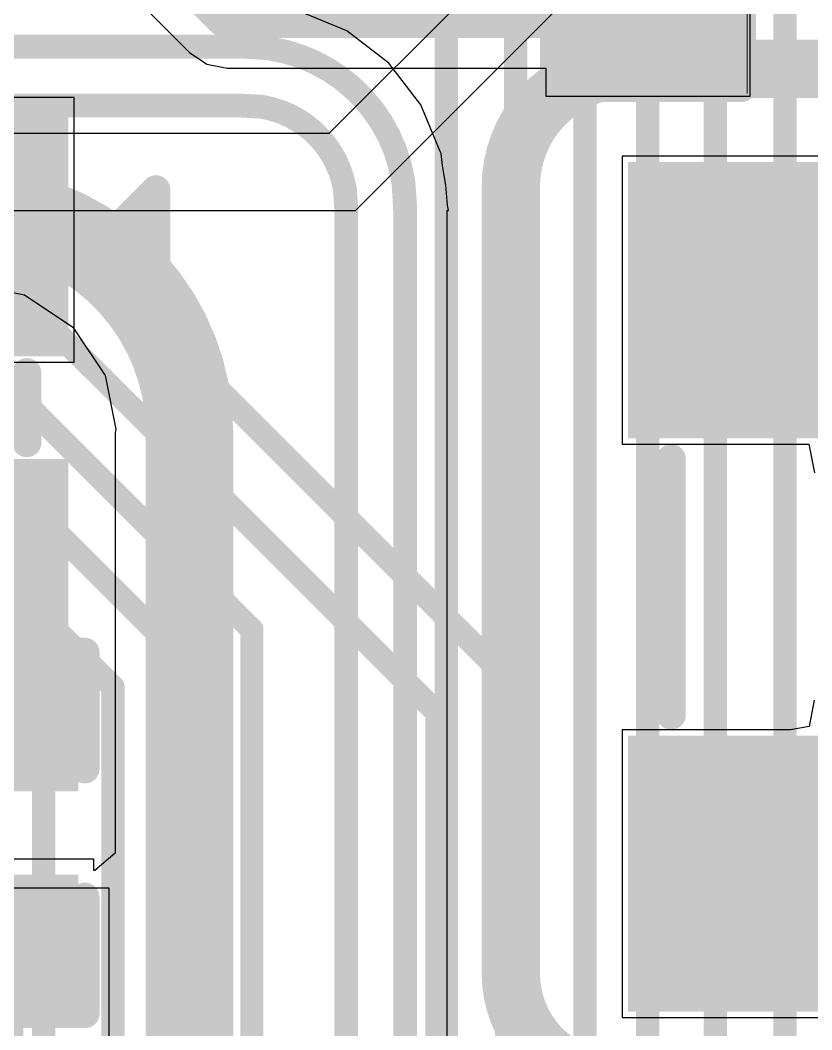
# Model space of a CAD drawing. Header units: inches. Extents: x -6 to 284, y -12 to 154.
# Drawn here: x 28.741 to 32.189, y 0.458 to 4.859 of the extents above; entities that cross this region are included whole.
import ezdxf

# ---------------------------------------------------------------- set-up
doc = ezdxf.new("R2010")
doc.units = ezdxf.units.IN
for name, color, linetype in [('Bottom Layer', 5, 'Continuous'), ('Bottom Overlay', 54, 'Continuous'), ('Bottom Paste', 16, 'Continuous'), ('Bottom Solder', 6, 'Continuous'), ('PWR-1', 156, 'Continuous'), ('Signal L1', 76, 'Continuous'), ('Signal L2', 6, 'Continuous'), ('Top Layer', 1, 'Continuous'), ('Top Overlay', 2, 'Continuous'), ('Top Paste', 8, 'Continuous'), ('Top Solder', 216, 'Continuous')]:
    doc.layers.add(name, color=color, linetype=linetype)

# ---------------------------------------------------------------- blocks, each defined once
blk = doc.blocks.new('SMD2520_4P_13')
at = {"layer": 'Top Layer'}
for points in [[(-1.425, 1.225), (-0.425, 1.225), (-0.425, 0.325), (-1.425, 0.325)], [(0.425, 1.225), (1.425, 1.225), (1.425, 0.325), (0.425, 0.325)], [(-1.425, -0.325), (-0.425, -0.325), (-0.425, -1.225), (-1.425, -1.225)], [(0.425, -0.325), (1.425, -0.325), (1.425, -1.225), (0.425, -1.225)]]:
    blk.add_hatch(color=1, dxfattribs=at).paths.add_polyline_path(points)
at = {"layer": 'Top Paste'}
for points in [[(-1.425, 1.225), (-0.425, 1.225), (-0.425, 0.325), (-1.425, 0.325)], [(0.425, 1.225), (1.425, 1.225), (1.425, 0.325), (0.425, 0.325)], [(-1.425, -0.325), (-0.425, -0.325), (-0.425, -1.225), (-1.425, -1.225)], [(0.425, -0.325), (1.425, -0.325), (1.425, -1.225), (0.425, -1.225)]]:
    blk.add_hatch(color=8, dxfattribs=at).paths.add_polyline_path(points)
at = {"layer": 'Top Solder'}
for points in [[(-1.5266, 1.3266), (-0.3234, 1.3266), (-0.3234, 0.2234), (-1.5266, 0.2234)], [(0.3234, 1.3266), (1.5266, 1.3266), (1.5266, 0.2234), (0.3234, 0.2234)], [(-1.5266, -0.2234), (-0.3234, -0.2234), (-0.3234, -1.3266), (-1.5266, -1.3266)], [(0.3234, -0.2234), (1.5266, -0.2234), (1.5266, -1.3266), (0.3234, -1.3266)]]:
    blk.add_hatch(color=216, dxfattribs=at).paths.add_polyline_path(points)
at = {"layer": 'Top Overlay'}
for points in [[(0.2032, 1.0922, 0.127, 0.127, 0), (-0.2286, 1.0922, 0.127, 0.127, 0)], [(-1.3462, -0.1524, 0.127, 0.127, 0), (-1.3462, 0.1524, 0.127, 0.127, 0)], [(1.3462, 0.1524, 0.127, 0.127, 0), (1.3462, -0.1524, 0.127, 0.127, 0)], [(0.2032, -1.0922, 0.127, 0.127, 0), (-0.2286, -1.0922, 0.127, 0.127, 0)]]:
    blk.add_lwpolyline(points, format="xyseb", dxfattribs=at)
for points in [[(-0.2604, 1.0922, 0.0635, 0.0635, 1), (-0.1969, 1.0922, 0.0635, 0.0635, 1)], [(0.1714, 1.0922, 0.0635, 0.0635, 1), (0.2349, 1.0922, 0.0635, 0.0635, 1)], [(-1.378, 0.1524, 0.0635, 0.0635, 1), (-1.3145, 0.1524, 0.0635, 0.0635, 1)], [(1.3144, 0.1524, 0.0635, 0.0635, 1), (1.3779, 0.1524, 0.0635, 0.0635, 1)], [(-1.378, -0.1524, 0.0635, 0.0635, 1), (-1.3145, -0.1524, 0.0635, 0.0635, 1)], [(1.3144, -0.1524, 0.0635, 0.0635, 1), (1.3779, -0.1524, 0.0635, 0.0635, 1)], [(-0.2604, -1.0922, 0.0635, 0.0635, 1), (-0.1969, -1.0922, 0.0635, 0.0635, 1)], [(0.1714, -1.0922, 0.0635, 0.0635, 1), (0.2349, -1.0922, 0.0635, 0.0635, 1)]]:
    blk.add_lwpolyline(points, format="xyseb", close=True, dxfattribs=at)
blk = doc.blocks.new('SMD3215_2P_B_124')
at = {"layer": 'Bottom Layer'}
for points in [[(-1.75, 0.9), (-0.75, 0.9), (-0.75, -0.9), (-1.75, -0.9)], [(0.75, 0.9), (1.75, 0.9), (1.75, -0.9), (0.75, -0.9)]]:
    blk.add_hatch(color=5, dxfattribs=at).paths.add_polyline_path(points)
at = {"layer": 'Bottom Paste'}
for points in [[(-1.75, 0.9), (-0.75, 0.9), (-0.75, -0.9), (-1.75, -0.9)], [(0.75, 0.9), (1.75, 0.9), (1.75, -0.9), (0.75, -0.9)]]:
    blk.add_hatch(color=16, dxfattribs=at).paths.add_polyline_path(points)
at = {"layer": 'Bottom Solder'}
for points in [[(-1.8516, 1.0016), (-0.6484, 1.0016), (-0.6484, -1.0016), (-1.8516, -1.0016)], [(0.6484, 1.0016), (1.8516, 1.0016), (1.8516, -1.0016), (0.6484, -1.0016)]]:
    blk.add_hatch(color=6, dxfattribs=at).paths.add_polyline_path(points)
at = {"layer": 'Bottom Overlay'}
for points in [[(-0.5588, 0.8128, 0.127, 0.127, 0), (0.5588, 0.8128, 0.127, 0.127, 0)], [(-0.5588, -0.8128, 0.127, 0.127, 0), (0.5588, -0.8128, 0.127, 0.127, 0)]]:
    blk.add_lwpolyline(points, format="xyseb", dxfattribs=at)
for points in [[(-0.5905, 0.8128, 0.0635, 0.0635, 1), (-0.5271, 0.8128, 0.0635, 0.0635, 1)], [(0.5271, 0.8128, 0.0635, 0.0635, 1), (0.5905, 0.8128, 0.0635, 0.0635, 1)], [(-0.5905, -0.8128, 0.0635, 0.0635, 1), (-0.5271, -0.8128, 0.0635, 0.0635, 1)], [(0.5271, -0.8128, 0.0635, 0.0635, 1), (0.5905, -0.8128, 0.0635, 0.0635, 1)]]:
    blk.add_lwpolyline(points, format="xyseb", close=True, dxfattribs=at)
blk = doc.blocks.new('R___0402_197')
at = {"layer": 'Top Layer'}
for points in [[(-0.6985, -0.3175), (-0.6985, 0.3175), (-0.2413, 0.3175), (-0.2413, -0.3175)], [(0.2413, -0.3175), (0.2413, 0.3175), (0.6985, 0.3175), (0.6985, -0.3175)]]:
    blk.add_hatch(color=1, dxfattribs=at).paths.add_polyline_path(points)
at = {"layer": 'Top Paste'}
for points in [[(-0.6985, -0.3175), (-0.6985, 0.3175), (-0.2413, 0.3175), (-0.2413, -0.3175)], [(0.2413, -0.3175), (0.2413, 0.3175), (0.6985, 0.3175), (0.6985, -0.3175)]]:
    blk.add_hatch(color=8, dxfattribs=at).paths.add_polyline_path(points)
at = {"layer": 'Top Solder'}
for points in [[(-0.7535, -0.3725), (-0.7535, 0.3725), (-0.1863, 0.3725), (-0.1863, -0.3725)], [(0.1863, -0.3725), (0.1863, 0.3725), (0.7535, 0.3725), (0.7535, -0.3725)]]:
    blk.add_hatch(color=216, dxfattribs=at).paths.add_polyline_path(points)
at = {"layer": 'Top Overlay'}
for points in [[(-0.7874, 0.4064, 0.127, 0.127, 0), (0.7874, 0.4064, 0.127, 0.127, 0)], [(-0.7874, 0.4064, 0.127, 0.127, 0), (-0.7874, -0.4064, 0.127, 0.127, 0)], [(0.7874, 0.4064, 0.127, 0.127, 0), (0.7874, -0.4064, 0.127, 0.127, 0)], [(-0.7874, -0.4064, 0.127, 0.127, 0), (0.7874, -0.4064, 0.127, 0.127, 0)], [(-0.8128, -0.4318, 0.00323, 0.00323, 0), (0.8128, -0.4318, 0.00323, 0.00323, 0)]]:
    blk.add_lwpolyline(points, format="xyseb", dxfattribs=at)
for points in [[(-0.8191, 0.4064, 0.0635, 0.0635, 1), (-0.7556, 0.4064, 0.0635, 0.0635, 1)], [(-0.8191, 0.4064, 0.0635, 0.0635, 1), (-0.7556, 0.4064, 0.0635, 0.0635, 1)], [(0.7556, 0.4064, 0.0635, 0.0635, 1), (0.8191, 0.4064, 0.0635, 0.0635, 1)], [(0.7556, 0.4064, 0.0635, 0.0635, 1), (0.8191, 0.4064, 0.0635, 0.0635, 1)], [(-0.8191, -0.4064, 0.0635, 0.0635, 1), (-0.7556, -0.4064, 0.0635, 0.0635, 1)], [(-0.8191, -0.4064, 0.0635, 0.0635, 1), (-0.7556, -0.4064, 0.0635, 0.0635, 1)], [(0.7556, -0.4064, 0.0635, 0.0635, 1), (0.8191, -0.4064, 0.0635, 0.0635, 1)], [(0.7556, -0.4064, 0.0635, 0.0635, 1), (0.8191, -0.4064, 0.0635, 0.0635, 1)], [(-0.8136, -0.4318, 0.00161, 0.00161, 1), (-0.812, -0.4318, 0.00161, 0.00161, 1)], [(0.812, -0.4318, 0.00161, 0.00161, 1), (0.8136, -0.4318, 0.00161, 0.00161, 1)]]:
    blk.add_lwpolyline(points, format="xyseb", close=True, dxfattribs=at)
blk = doc.blocks.new('C___0402_B_484')
at = {"layer": 'Bottom Layer'}
for points in [[(-0.2413, 0.3175), (-0.2413, -0.3175), (-0.6985, -0.3175), (-0.6985, 0.3175)], [(0.6985, 0.3175), (0.6985, -0.3175), (0.2413, -0.3175), (0.2413, 0.3175)]]:
    blk.add_hatch(color=5, dxfattribs=at).paths.add_polyline_path(points)
at = {"layer": 'Bottom Paste'}
for points in [[(-0.2413, 0.3175), (-0.2413, -0.3175), (-0.6985, -0.3175), (-0.6985, 0.3175)], [(0.6985, 0.3175), (0.6985, -0.3175), (0.2413, -0.3175), (0.2413, 0.3175)]]:
    blk.add_hatch(color=16, dxfattribs=at).paths.add_polyline_path(points)
at = {"layer": 'Bottom Solder'}
for points in [[(-0.1813, 0.3775), (-0.1813, -0.3775), (-0.7585, -0.3775), (-0.7585, 0.3775)], [(0.7585, 0.3775), (0.7585, -0.3775), (0.1813, -0.3775), (0.1813, 0.3775)]]:
    blk.add_hatch(color=6, dxfattribs=at).paths.add_polyline_path(points)
at = {"layer": 'Bottom Overlay'}
for points in [[(-0.7874, 0.4064, 0.127, 0.127, 0), (-0.2794, 0.4064, 0.127, 0.127, 0)], [(-0.7874, 0.4064, 0.127, 0.127, 0), (-0.7874, -0.4064, 0.127, 0.127, 0)], [(0.2794, 0.4064, 0.127, 0.127, 0), (0.7874, 0.4064, 0.127, 0.127, 0)], [(0.7874, 0.4064, 0.127, 0.127, 0), (0.7874, -0.4064, 0.127, 0.127, 0)], [(-0.7874, -0.4064, 0.127, 0.127, 0), (-0.2794, -0.4064, 0.127, 0.127, 0)], [(0.2794, -0.4064, 0.127, 0.127, 0), (0.7874, -0.4064, 0.127, 0.127, 0)]]:
    blk.add_lwpolyline(points, format="xyseb", dxfattribs=at)
for points in [[(-0.8191, 0.4064, 0.0635, 0.0635, 1), (-0.7556, 0.4064, 0.0635, 0.0635, 1)], [(-0.8191, 0.4064, 0.0635, 0.0635, 1), (-0.7556, 0.4064, 0.0635, 0.0635, 1)], [(-0.3111, 0.4064, 0.0635, 0.0635, 1), (-0.2477, 0.4064, 0.0635, 0.0635, 1)], [(0.2477, 0.4064, 0.0635, 0.0635, 1), (0.3111, 0.4064, 0.0635, 0.0635, 1)], [(0.7556, 0.4064, 0.0635, 0.0635, 1), (0.8191, 0.4064, 0.0635, 0.0635, 1)], [(0.7556, 0.4064, 0.0635, 0.0635, 1), (0.8191, 0.4064, 0.0635, 0.0635, 1)], [(-0.8191, -0.4064, 0.0635, 0.0635, 1), (-0.7556, -0.4064, 0.0635, 0.0635, 1)], [(-0.8191, -0.4064, 0.0635, 0.0635, 1), (-0.7556, -0.4064, 0.0635, 0.0635, 1)], [(-0.3111, -0.4064, 0.0635, 0.0635, 1), (-0.2477, -0.4064, 0.0635, 0.0635, 1)], [(0.2477, -0.4064, 0.0635, 0.0635, 1), (0.3111, -0.4064, 0.0635, 0.0635, 1)], [(0.7556, -0.4064, 0.0635, 0.0635, 1), (0.8191, -0.4064, 0.0635, 0.0635, 1)], [(0.7556, -0.4064, 0.0635, 0.0635, 1), (0.8191, -0.4064, 0.0635, 0.0635, 1)]]:
    blk.add_lwpolyline(points, format="xyseb", close=True, dxfattribs=at)

msp = doc.modelspace()

# ---------------------------------------------------------------- linework, layer by layer
at = {"layer": 'Bottom Layer'}
for p, q in [((30.1644, 4.8117), (29.9521, 4.8996)), ((30.3466, 4.6718), (30.1644, 4.8117)), ((30.4865, 4.4895), (30.3466, 4.6718)), ((30.5708, 4.2861), (30.4865, 4.4895)), ((30.5745, 4.2772), (30.5708, 4.2861)), ((30.5814, 4.2246), (30.5745, 4.2772)), ((30.5882, 4.1809), (30.5814, 4.2246)), ((33.4167, 4.2653), (31.3627, 4.2653)), ((31.3627, 4.2653), (31.3627, 3.0113)), ((30.5959, 4.1398), (30.5882, 4.1809)), ((30.603, 4.0518), (30.5959, 4.1398)), ((30.6075, 4.0291), (30.603, 4.0518)), ((30.6004, 3.9759), (30.6004, 4.0291)), ((30.6004, 4.0291), (30.6075, 4.0291)), ((30.6004, -0.0047), (30.6004, 3.9759)), ((28.5262, 3.7084), (28.7599, 3.6619)), ((28.7599, 3.6619), (28.9708, 3.521)), ((28.9708, 3.521), (29.1117, 3.31)), ((29.1117, 3.31), (29.1582, 3.0763)), ((29.1582, 3.0763), (29.1552, 3.0612)), ((29.1552, 3.0612), (29.1552, 1.2273)), ((31.3627, 3.0113), (32.1767, 3.0113)), ((32.1767, 3.0113), (32.2016, 2.8859)), ((32.2001, 1.8951), (32.1773, 1.7804)), ((32.0962, 1.7653), (31.3627, 1.7653)), ((31.3627, 1.7653), (31.3627, 0.5113)), ((32.1773, 1.7804), (32.0962, 1.7653)), ((29.0613, 1.2018), (28.1723, 1.2018)), ((29.0613, 1.1531), (29.0613, 1.2018)), ((29.1552, 1.2273), (29.0664, 1.1522)), ((29.0664, 1.1522), (29.0613, 1.1531)), ((29.1281, 1.0748), (24.3647, 1.0748)), ((29.1281, -1.3992), (29.1281, 1.0748)), ((31.3627, 0.5113), (33.4167, 0.5113))]:
    msp.add_line(p, q, dxfattribs=at)
for points in [[(20.1296, 4.743, 0.1041, 0.1041, 0), (29.7036, 4.743, 0.1041, 0.1041, 0)], [(29.7036, 4.743, 0.1041, 0.1041, -0.016099), (29.7268, 4.7423, 0.1041, 0.1041, 0)], [(29.7268, 4.7423, 0.1041, 0.1041, 0), (29.8015, 4.7377, 0.1041, 0.1041, 0)], [(29.8015, 4.7377, 0.1041, 0.1041, -0.025507), (29.838, 4.7336, 0.1041, 0.1041, 0)], [(29.838, 4.7336, 0.1041, 0.1041, -0.318667), (30.4076, 4.1682, 0.1041, 0.1041, 0)], [(30.8784, 4.133, 0.254, 0.254, -0.414214), (31.3915, 4.6462, 0.254, 0.254, 0)], [(31.3915, 4.6462, 0.254, 0.254, 0), (33.2329, 4.6462, 0.254, 0.254, 0)], [(20.1617, 4.4865, 0.1041, 0.1041, 0), (29.7036, 4.4865, 0.1041, 0.1041, 0)], [(29.7036, 4.4865, 0.1041, 0.1041, -0.016868), (29.7106, 4.4862, 0.1041, 0.1041, 0)], [(29.7106, 4.4862, 0.1041, 0.1041, 0), (29.7859, 4.4816, 0.1041, 0.1041, 0)], [(29.7859, 4.4816, 0.1041, 0.1041, -0.024831), (29.7961, 4.4805, 0.1041, 0.1041, 0)], [(29.7961, 4.4805, 0.1041, 0.1041, -0.318644), (30.1549, 4.124, 0.1041, 0.1041, 0)], [(30.8784, 0.7029, 0.254, 0.254, 0), (30.8784, 4.133, 0.254, 0.254, 0)], [(28.5111, 4.0291, 0.381, 0.381, -0.414214), (29.4789, 3.0612, 0.381, 0.381, 0)], [(30.4076, 4.1682, 0.1041, 0.1041, -0.02785), (30.4123, 4.1283, 0.1041, 0.1041, 0)], [(30.1549, 4.124, 0.1041, 0.1041, -0.028549), (30.1563, 4.1122, 0.1041, 0.1041, 0)], [(30.1563, 4.1122, 0.1041, 0.1041, 0), (30.1611, 4.0356, 0.1041, 0.1041, 0)], [(30.4123, 4.1283, 0.1041, 0.1041, 0), (30.4171, 4.0516, 0.1041, 0.1041, 0)], [(30.4171, 4.0516, 0.1041, 0.1041, -0.015637), (30.4179, 4.0291, 0.1041, 0.1041, 0)], [(30.1611, 4.0356, 0.1041, 0.1041, -0.015634), (30.1613, 4.0291, 0.1041, 0.1041, 0)], [(30.1613, 0.1353, 0.1041, 0.1041, 0), (30.1613, 4.0291, 0.1041, 0.1041, 0)], [(30.4179, -0.0047, 0.1041, 0.1041, 0), (30.4179, 4.0291, 0.1041, 0.1041, 0)], [(29.4789, -2.6877, 0.381, 0.381, 0), (29.4789, 3.0612, 0.381, 0.381, 0)], [(28.6283, -0.2024, 0.254, 0.254, 0), (28.6283, 0.8347, 0.254, 0.254, 0)], [(31.3447, 0.2365, 0.254, 0.254, -0.414214), (30.8784, 0.7029, 0.254, 0.254, 0)]]:
    msp.add_lwpolyline(points, format="xyseb", dxfattribs=at)
for points in [[(29.6776, 4.743, 0.0521, 0.0521, 1), (29.7296, 4.743, 0.0521, 0.0521, 1)], [(29.6776, 4.743, 0.0521, 0.0521, 1), (29.7296, 4.743, 0.0521, 0.0521, 1)], [(29.7008, 4.7423, 0.0521, 0.0521, 1), (29.7529, 4.7423, 0.0521, 0.0521, 1)], [(29.7008, 4.7423, 0.0521, 0.0521, 1), (29.7529, 4.7423, 0.0521, 0.0521, 1)], [(29.7754, 4.7377, 0.0521, 0.0521, 1), (29.8275, 4.7377, 0.0521, 0.0521, 1)], [(29.7754, 4.7377, 0.0521, 0.0521, 1), (29.8275, 4.7377, 0.0521, 0.0521, 1)], [(29.812, 4.7336, 0.0521, 0.0521, 1), (29.864, 4.7336, 0.0521, 0.0521, 1)], [(29.812, 4.7336, 0.0521, 0.0521, 1), (29.864, 4.7336, 0.0521, 0.0521, 1)], [(31.328, 4.6462, 0.127, 0.127, 1), (31.455, 4.6462, 0.127, 0.127, 1)], [(31.328, 4.6462, 0.127, 0.127, 1), (31.455, 4.6462, 0.127, 0.127, 1)], [(29.6776, 4.4865, 0.0521, 0.0521, 1), (29.7296, 4.4865, 0.0521, 0.0521, 1)], [(29.6776, 4.4865, 0.0521, 0.0521, 1), (29.7296, 4.4865, 0.0521, 0.0521, 1)], [(29.6846, 4.4862, 0.0521, 0.0521, 1), (29.7367, 4.4862, 0.0521, 0.0521, 1)], [(29.6846, 4.4862, 0.0521, 0.0521, 1), (29.7367, 4.4862, 0.0521, 0.0521, 1)], [(29.7598, 4.4816, 0.0521, 0.0521, 1), (29.8119, 4.4816, 0.0521, 0.0521, 1)], [(29.7598, 4.4816, 0.0521, 0.0521, 1), (29.8119, 4.4816, 0.0521, 0.0521, 1)], [(29.7701, 4.4805, 0.0521, 0.0521, 1), (29.8222, 4.4805, 0.0521, 0.0521, 1)], [(29.7701, 4.4805, 0.0521, 0.0521, 1), (29.8222, 4.4805, 0.0521, 0.0521, 1)], [(30.8149, 4.133, 0.127, 0.127, 1), (30.9419, 4.133, 0.127, 0.127, 1)], [(30.8149, 4.133, 0.127, 0.127, 1), (30.9419, 4.133, 0.127, 0.127, 1)], [(30.3816, 4.1682, 0.0521, 0.0521, 1), (30.4336, 4.1682, 0.0521, 0.0521, 1)], [(30.3816, 4.1682, 0.0521, 0.0521, 1), (30.4336, 4.1682, 0.0521, 0.0521, 1)], [(30.1289, 4.124, 0.0521, 0.0521, 1), (30.1809, 4.124, 0.0521, 0.0521, 1)], [(30.1289, 4.124, 0.0521, 0.0521, 1), (30.1809, 4.124, 0.0521, 0.0521, 1)], [(30.1303, 4.1122, 0.0521, 0.0521, 1), (30.1823, 4.1122, 0.0521, 0.0521, 1)], [(30.1303, 4.1122, 0.0521, 0.0521, 1), (30.1823, 4.1122, 0.0521, 0.0521, 1)], [(30.3863, 4.1283, 0.0521, 0.0521, 1), (30.4384, 4.1283, 0.0521, 0.0521, 1)], [(30.3863, 4.1283, 0.0521, 0.0521, 1), (30.4384, 4.1283, 0.0521, 0.0521, 1)], [(30.3911, 4.0516, 0.0521, 0.0521, 1), (30.4432, 4.0516, 0.0521, 0.0521, 1)], [(30.3911, 4.0516, 0.0521, 0.0521, 1), (30.4432, 4.0516, 0.0521, 0.0521, 1)], [(30.1351, 4.0356, 0.0521, 0.0521, 1), (30.1871, 4.0356, 0.0521, 0.0521, 1)], [(30.1351, 4.0356, 0.0521, 0.0521, 1), (30.1871, 4.0356, 0.0521, 0.0521, 1)], [(30.1353, 4.0291, 0.0521, 0.0521, 1), (30.1873, 4.0291, 0.0521, 0.0521, 1)], [(30.1353, 4.0291, 0.0521, 0.0521, 1), (30.1873, 4.0291, 0.0521, 0.0521, 1)], [(30.3918, 4.0291, 0.0521, 0.0521, 1), (30.4439, 4.0291, 0.0521, 0.0521, 1)], [(30.3918, 4.0291, 0.0521, 0.0521, 1), (30.4439, 4.0291, 0.0521, 0.0521, 1)], [(29.3837, 3.0612, 0.1905, 0.1905, 1), (29.5742, 3.0612, 0.1905, 0.1905, 1)], [(29.3837, 3.0612, 0.1905, 0.1905, 1), (29.5742, 3.0612, 0.1905, 0.1905, 1)], [(28.5648, 0.8347, 0.127, 0.127, 1), (28.6918, 0.8347, 0.127, 0.127, 1)], [(30.8149, 0.7029, 0.127, 0.127, 1), (30.9419, 0.7029, 0.127, 0.127, 1)], [(30.8149, 0.7029, 0.127, 0.127, 1), (30.9419, 0.7029, 0.127, 0.127, 1)]]:
    msp.add_lwpolyline(points, format="xyseb", close=True, dxfattribs=at)
at = {"layer": 'PWR-1'}
for p, q in [((32.5779, 6.8573), (30.085, 4.3644)), ((30.2011, 4.0291), (32.7831, 6.6111)), ((30.085, 4.3644), (17.9612, 4.3644)), ((17.9576, 4.0291), (30.2011, 4.0291))]:
    msp.add_line(p, q, dxfattribs=at)
at = {"layer": 'Signal L1'}
for points in [[(32.0721, -1.0236, 0.1016, 0.1016, 0), (32.0721, 6.7555, 0.1016, 0.1016, 0)], [(31.7697, -1.1489, 0.1016, 0.1016, 0), (31.7697, 6.6733, 0.1016, 0.1016, 0)], [(31.4738, -1.2673, 0.1016, 0.1016, 0), (31.4738, 6.5886, 0.1016, 0.1016, 0)], [(31.2016, -1.436, 0.1016, 0.1016, 0), (31.2016, 6.4476, 0.1016, 0.1016, 0)], [(30.8992, -1.5613, 0.1016, 0.1016, 0), (30.8992, 6.3394, 0.1016, 0.1016, 0)], [(30.5968, -1.6866, 0.1016, 0.1016, 0), (30.5968, 6.2421, 0.1016, 0.1016, 0)]]:
    msp.add_lwpolyline(points, format="xyseb", dxfattribs=at)
at = {"layer": 'Signal L2'}
for points in [[(28.4025, 4.4507, 0.1016, 0.1016, 0), (30.8596, 1.9936, 0.1016, 0.1016, 0)], [(28.2546, 4.1426, 0.1016, 0.1016, 0), (30.5572, 1.8401, 0.1016, 0.1016, 0)], [(28.1059, 3.8475, 0.1016, 0.1016, 0), (29.7502, 2.2032, 0.1016, 0.1016, 0)], [(27.9631, 3.5626, 0.1016, 0.1016, 0), (29.4478, 2.078, 0.1016, 0.1016, 0)], [(27.8394, 3.2587, 0.1016, 0.1016, 0), (29.1454, 1.9527, 0.1016, 0.1016, 0)], [(27.7152, 2.9552, 0.1016, 0.1016, 0), (28.843, 1.8274, 0.1016, 0.1016, 0)], [(29.7502, -8.059, 0.1016, 0.1016, 0), (29.7502, 2.2032, 0.1016, 0.1016, 0)], [(29.4478, -8.1843, 0.1016, 0.1016, 0), (29.4478, 2.078, 0.1016, 0.1016, 0)], [(30.8596, -1.1377, 0.1016, 0.1016, 0), (30.8596, 1.9936, 0.1016, 0.1016, 0)], [(29.1454, -8.3095, 0.1016, 0.1016, 0), (29.1454, 1.9527, 0.1016, 0.1016, 0)], [(28.843, -8.4348, 0.1016, 0.1016, 0), (28.843, 1.8274, 0.1016, 0.1016, 0)], [(30.5572, -0.9955, 0.1016, 0.1016, 0), (30.5572, 1.8401, 0.1016, 0.1016, 0)]]:
    msp.add_lwpolyline(points, format="xyseb", dxfattribs=at)
for points in [[(29.7248, 2.2032, 0.0508, 0.0508, 1), (29.7756, 2.2032, 0.0508, 0.0508, 1)], [(29.7248, 2.2032, 0.0508, 0.0508, 1), (29.7756, 2.2032, 0.0508, 0.0508, 1)], [(29.4224, 2.078, 0.0508, 0.0508, 1), (29.4732, 2.078, 0.0508, 0.0508, 1)], [(29.4224, 2.078, 0.0508, 0.0508, 1), (29.4732, 2.078, 0.0508, 0.0508, 1)], [(30.8342, 1.9936, 0.0508, 0.0508, 1), (30.885, 1.9936, 0.0508, 0.0508, 1)], [(30.8342, 1.9936, 0.0508, 0.0508, 1), (30.885, 1.9936, 0.0508, 0.0508, 1)], [(29.12, 1.9527, 0.0508, 0.0508, 1), (29.1708, 1.9527, 0.0508, 0.0508, 1)], [(29.12, 1.9527, 0.0508, 0.0508, 1), (29.1708, 1.9527, 0.0508, 0.0508, 1)], [(28.8176, 1.8274, 0.0508, 0.0508, 1), (28.8684, 1.8274, 0.0508, 0.0508, 1)], [(28.8176, 1.8274, 0.0508, 0.0508, 1), (28.8684, 1.8274, 0.0508, 0.0508, 1)], [(30.5318, 1.8401, 0.0508, 0.0508, 1), (30.5826, 1.8401, 0.0508, 0.0508, 1)], [(30.5318, 1.8401, 0.0508, 0.0508, 1), (30.5826, 1.8401, 0.0508, 0.0508, 1)]]:
    msp.add_lwpolyline(points, format="xyseb", close=True, dxfattribs=at)
at = {"layer": 'Top Layer'}
for p, q in [((31.9205, 4.527), (31.9205, 5.2382)), ((29.278, 4.918), (29.4783, 4.7178)), ((29.4783, 4.7178), (29.5539, 4.6672)), ((29.5539, 4.6672), (29.6431, 4.6495)), ((29.6431, 4.6495), (31.0315, 4.6495)), ((31.0315, 4.6495), (31.0315, 4.527)), ((28.976, 4.5218), (27.722, 4.5218)), ((28.976, 3.3678), (28.976, 4.5218)), ((31.0315, 4.527), (31.9205, 4.527)), ((28.0026, 3.3678), (28.976, 3.3678))]:
    msp.add_line(p, q, dxfattribs=at)
for points in [[(29.3061, 5.2196, 0.2032, 0.2032, 0), (29.6431, 4.8826, 0.2032, 0.2032, 0)], [(29.6431, 4.8826, 0.2032, 0.2032, 0), (31.476, 4.8826, 0.2032, 0.2032, 0)]]:
    msp.add_lwpolyline(points, format="xyseb", dxfattribs=at)
for points in [[(29.5923, 4.8826, 0.1016, 0.1016, 1), (29.6939, 4.8826, 0.1016, 0.1016, 1)], [(29.5923, 4.8826, 0.1016, 0.1016, 1), (29.6939, 4.8826, 0.1016, 0.1016, 1)], [(31.4252, 4.8826, 0.1016, 0.1016, 1), (31.5268, 4.8826, 0.1016, 0.1016, 1)]]:
    msp.add_lwpolyline(points, format="xyseb", close=True, dxfattribs=at)
at = {"layer": 'Top Overlay'}
for points in [[(29.1673, 3.9542, 0.127, 0.127, 0), (29.3322, 4.119, 0.127, 0.127, 0)], [(29.3322, 3.7743, 0.127, 0.127, 0), (29.3322, 4.119, 0.127, 0.127, 0)], [(29.1673, 3.9542, 0.127, 0.127, 0), (29.2516, 3.9542, 0.127, 0.127, 0)], [(29.1729, 3.9335, 0.127, 0.127, 0), (29.3322, 3.7743, 0.127, 0.127, 0)]]:
    msp.add_lwpolyline(points, format="xyseb", dxfattribs=at)
for points in [[(29.3004, 4.119, 0.0635, 0.0635, 1), (29.3639, 4.119, 0.0635, 0.0635, 1)], [(29.3004, 4.119, 0.0635, 0.0635, 1), (29.3639, 4.119, 0.0635, 0.0635, 1)], [(29.1356, 3.9542, 0.0635, 0.0635, 1), (29.1991, 3.9542, 0.0635, 0.0635, 1)], [(29.1356, 3.9542, 0.0635, 0.0635, 1), (29.1991, 3.9542, 0.0635, 0.0635, 1)], [(29.2198, 3.9542, 0.0635, 0.0635, 1), (29.2833, 3.9542, 0.0635, 0.0635, 1)], [(29.1412, 3.9335, 0.0635, 0.0635, 1), (29.2047, 3.9335, 0.0635, 0.0635, 1)], [(29.3004, 3.7743, 0.0635, 0.0635, 1), (29.3639, 3.7743, 0.0635, 0.0635, 1)], [(29.3004, 3.7743, 0.0635, 0.0635, 1), (29.3639, 3.7743, 0.0635, 0.0635, 1)]]:
    msp.add_lwpolyline(points, format="xyseb", close=True, dxfattribs=at)

# ---------------------------------------------------------------- block references
for name, p, rotation in [('R___0402_197', (31.476, 5.3525), 90), ('SMD2520_4P_13', (27.424, 3.1698), 180), ('SMD3215_2P_B_124', (32.3897, 2.3883), 90), ('C___0402_B_484', (28.6168, 1.3161), 90)]:
    msp.add_blockref(name, p, dxfattribs=dict(rotation=rotation))

doc.saveas('drawing.dxf')
